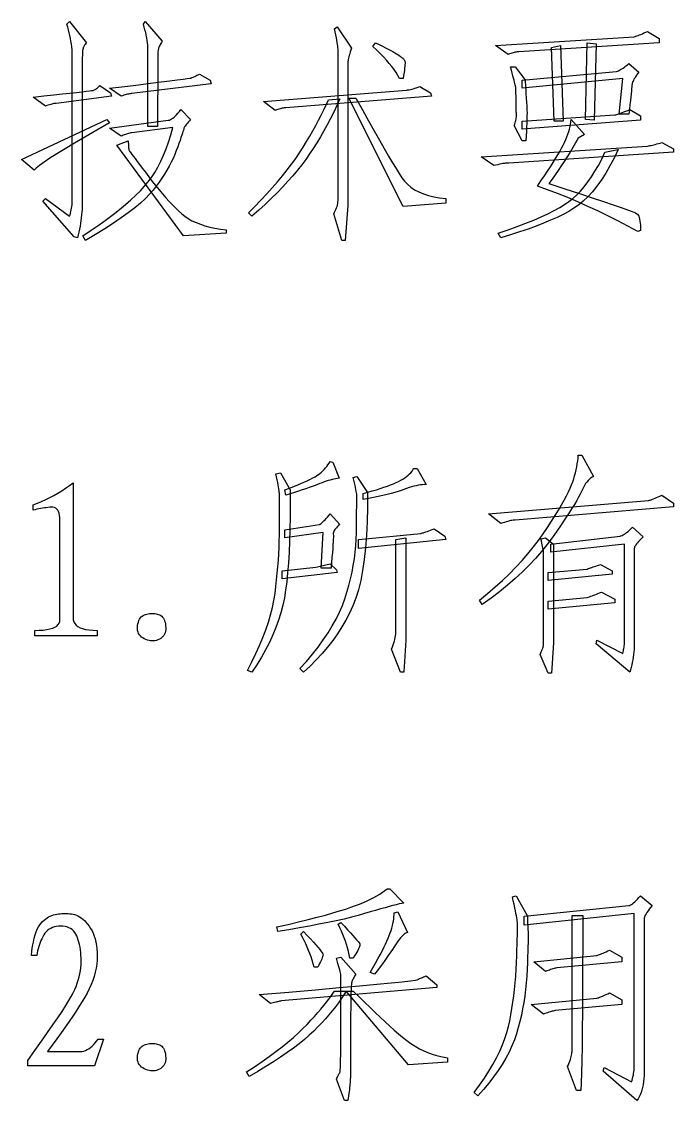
# Model space of a CAD drawing. Extents: x 0 to 420, y 0 to 297.
# Drawn here: x 58.32 to 71.2, y 69.84 to 91.17 of the extents above; entities that cross this region are included whole.
import ezdxf

# ---------------------------------------------------------------- set-up
doc = ezdxf.new("R2010")
doc.units = 0

msp = doc.modelspace()

# ---------------------------------------------------------------- linework, layer by layer
at = {"color": 7, "lineweight": 25}
for points in [[(58.738, 87.617), (58.791, 87.669), (59.266, 87.318), (59.276, 87.35), (59.285, 87.382), (59.293, 87.414), (59.299, 87.447), (59.305, 87.48), (59.31, 87.514), (59.314, 87.548), (59.316, 87.582), (59.318, 87.617), (59.318, 87.652), (59.318, 90.552), (59.314, 90.608), (59.309, 90.665), (59.302, 90.721), (59.293, 90.777), (59.283, 90.833), (59.272, 90.89), (59.259, 90.946), (59.245, 91.002), (59.23, 91.058), (59.213, 91.115), (59.266, 91.167), (59.6, 90.745), (59.586, 90.731), (59.574, 90.716), (59.563, 90.701), (59.553, 90.685), (59.545, 90.669), (59.537, 90.652), (59.531, 90.634), (59.527, 90.616), (59.523, 90.598), (59.521, 90.578), (59.519, 90.53), (59.517, 90.423), (59.516, 90.257), (59.515, 90.033), (59.514, 89.75), (59.513, 89.409), (59.513, 89.009), (59.512, 88.551), (59.512, 88.034), (59.512, 87.458), (59.508, 87.402), (59.503, 87.346), (59.497, 87.29), (59.489, 87.233), (59.481, 87.177), (59.472, 87.121), (59.461, 87.065), (59.45, 87.008), (59.437, 86.952), (59.424, 86.896), (59.354, 86.913)], [(60.813, 89.093), (60.813, 90.605), (60.812, 90.651), (60.809, 90.698), (60.805, 90.747), (60.799, 90.796), (60.791, 90.847), (60.781, 90.898), (60.77, 90.951), (60.756, 91.004), (60.741, 91.059), (60.725, 91.115), (60.76, 91.167), (61.094, 90.781), (61.08, 90.757), (61.068, 90.734), (61.057, 90.712), (61.047, 90.692), (61.039, 90.673), (61.032, 90.655), (61.026, 90.639), (61.021, 90.623), (61.017, 90.609), (61.015, 90.596), (61.013, 90.57), (61.012, 90.516), (61.01, 90.435), (61.009, 90.326), (61.008, 90.19), (61.007, 90.025), (61.007, 89.834), (61.006, 89.614), (61.006, 89.368), (61.006, 89.093)], [(64.574, 89.163), (64.574, 89.421), (64.574, 89.654), (64.574, 89.862), (64.574, 90.044), (64.574, 90.201), (64.574, 90.332), (64.574, 90.438), (64.574, 90.519), (64.574, 90.575), (64.574, 90.605), (64.574, 90.625), (64.571, 90.65), (64.568, 90.68), (64.563, 90.715), (64.557, 90.754), (64.549, 90.799), (64.54, 90.848), (64.529, 90.903), (64.517, 90.962), (64.504, 91.027), (64.557, 91.062), (64.838, 90.64), (64.825, 90.602), (64.813, 90.567), (64.802, 90.533), (64.793, 90.501), (64.785, 90.471), (64.779, 90.443), (64.774, 90.417), (64.77, 90.393), (64.768, 90.37), (64.768, 90.35), (64.768, 90.304), (64.768, 90.206), (64.768, 90.055), (64.768, 89.852), (64.768, 89.596), (64.768, 89.288), (64.768, 88.927), (64.768, 88.513), (64.768, 88.047), (64.768, 87.529), (64.715, 86.843), (64.645, 86.843), (64.486, 87.37), (64.503, 87.399), (64.518, 87.427), (64.531, 87.456), (64.543, 87.484), (64.552, 87.513), (64.56, 87.542), (64.566, 87.572), (64.571, 87.601), (64.573, 87.631), (64.574, 87.661), (64.574, 87.702), (64.574, 87.768), (64.574, 87.859), (64.574, 87.973), (64.574, 88.111), (64.574, 88.273), (64.574, 88.46), (64.574, 88.67), (64.574, 88.905)], [(70.428, 90.869), (70.443, 90.873), (70.461, 90.878), (70.481, 90.885), (70.504, 90.894), (70.529, 90.904), (70.556, 90.915), (70.587, 90.928), (70.619, 90.942), (70.654, 90.957), (70.691, 90.974), (70.92, 90.833), (70.92, 90.745), (68.143, 90.57), (68.128, 90.569), (68.112, 90.568), (68.094, 90.565), (68.075, 90.561), (68.055, 90.557), (68.033, 90.551), (68.01, 90.544), (67.985, 90.536), (67.959, 90.527), (67.932, 90.517), (67.686, 90.693)], [(65.26, 90.675), (65.313, 90.745), (65.384, 90.711), (65.449, 90.679), (65.51, 90.649), (65.564, 90.622), (65.614, 90.596), (65.657, 90.573), (65.696, 90.551), (65.729, 90.532), (65.756, 90.514), (65.778, 90.499), (65.797, 90.486), (65.814, 90.473), (65.829, 90.46), (65.843, 90.449), (65.855, 90.438), (65.866, 90.428), (65.875, 90.418), (65.882, 90.409), (65.888, 90.401), (65.893, 90.394), (65.895, 90.384), (65.897, 90.369), (65.897, 90.347), (65.895, 90.321), (65.893, 90.288), (65.888, 90.25), (65.883, 90.207), (65.876, 90.158), (65.867, 90.103), (65.858, 90.042), (65.787, 90.042), (65.757, 90.099), (65.721, 90.158), (65.681, 90.217), (65.635, 90.279), (65.585, 90.341), (65.53, 90.405), (65.47, 90.471), (65.405, 90.537), (65.335, 90.606)], [(68.969, 90.693), (69.022, 89.199), (68.846, 89.199), (68.793, 90.658)], [(69.461, 89.234), (69.496, 90.745), (69.672, 90.728), (69.637, 89.216)], [(68.283, 88.812), (68.213, 88.812), (68.055, 89.111), (68.065, 89.138), (68.073, 89.165), (68.081, 89.19), (68.087, 89.215), (68.092, 89.238), (68.096, 89.26), (68.098, 89.282), (68.1, 89.302), (68.1, 89.321), (68.099, 89.339), (68.097, 89.358), (68.096, 89.379), (68.094, 89.402), (68.093, 89.428), (68.092, 89.456), (68.091, 89.486), (68.091, 89.518), (68.09, 89.553), (68.09, 89.59), (68.09, 89.629), (68.09, 89.668), (68.09, 89.704), (68.089, 89.737), (68.089, 89.767), (68.088, 89.794), (68.087, 89.818), (68.086, 89.839), (68.084, 89.857), (68.083, 89.872), (68.081, 89.884), (68.079, 89.897), (68.074, 89.916), (68.069, 89.941), (68.061, 89.971), (68.053, 90.007), (68.042, 90.049), (68.03, 90.096), (68.016, 90.149), (68.001, 90.207), (67.984, 90.271), (68.072, 90.271), (68.266, 90.025), (68.269, 89.991), (68.272, 89.959), (68.275, 89.93), (68.277, 89.902), (68.279, 89.878), (68.28, 89.855), (68.282, 89.835), (68.283, 89.817), (68.283, 89.801), (68.283, 89.787), (68.283, 89.774), (68.284, 89.757), (68.285, 89.737), (68.286, 89.714), (68.288, 89.689), (68.29, 89.66), (68.292, 89.628), (68.295, 89.593), (68.298, 89.556), (68.301, 89.515), (68.304, 89.47), (68.306, 89.419), (68.307, 89.363), (68.306, 89.301), (68.305, 89.234), (68.303, 89.161), (68.3, 89.082), (68.295, 88.997), (68.29, 88.908)], [(70.076, 90.183), (70.095, 90.188), (70.114, 90.195), (70.135, 90.205), (70.158, 90.217), (70.182, 90.231), (70.207, 90.248), (70.234, 90.268), (70.262, 90.29), (70.291, 90.314), (70.322, 90.341), (70.516, 90.165), (70.492, 90.135), (70.471, 90.105), (70.452, 90.078), (70.436, 90.051), (70.421, 90.027), (70.409, 90.004), (70.399, 89.983), (70.392, 89.963), (70.387, 89.945), (70.384, 89.928), (70.382, 89.908), (70.379, 89.879), (70.375, 89.842), (70.37, 89.796), (70.364, 89.741), (70.358, 89.678), (70.35, 89.606), (70.342, 89.526), (70.332, 89.437), (70.322, 89.339), (70.129, 89.339), (70.199, 90.042), (68.213, 89.849), (68.213, 90.007)], [(60.057, 89.849), (60.358, 89.886), (60.627, 89.919), (60.866, 89.948), (61.073, 89.974), (61.25, 89.996), (61.395, 90.015), (61.509, 90.029), (61.592, 90.04), (61.644, 90.048), (61.665, 90.051), (61.672, 90.054), (61.68, 90.057), (61.691, 90.062), (61.705, 90.068), (61.72, 90.075), (61.738, 90.084), (61.758, 90.094), (61.78, 90.105), (61.805, 90.117), (61.832, 90.13), (62.043, 90.007), (62.061, 89.937), (60.496, 89.744), (60.481, 89.743), (60.465, 89.741), (60.448, 89.739), (60.429, 89.735), (60.408, 89.73), (60.386, 89.725), (60.363, 89.718), (60.339, 89.71), (60.313, 89.701), (60.285, 89.691)], [(58.545, 89.673), (58.759, 89.697), (58.952, 89.718), (59.124, 89.737), (59.273, 89.753), (59.402, 89.768), (59.509, 89.78), (59.595, 89.789), (59.659, 89.797), (59.701, 89.802), (59.723, 89.805), (59.734, 89.808), (59.745, 89.812), (59.758, 89.817), (59.771, 89.825), (59.784, 89.834), (59.799, 89.844), (59.814, 89.856), (59.83, 89.87), (59.846, 89.885), (59.863, 89.902), (60.074, 89.761), (60.092, 89.691), (59.002, 89.55), (58.987, 89.55), (58.971, 89.548), (58.954, 89.545), (58.935, 89.542), (58.914, 89.537), (58.892, 89.531), (58.869, 89.524), (58.845, 89.516), (58.819, 89.507), (58.791, 89.497)], [(66.402, 89.761), (66.42, 89.691), (63.537, 89.462), (63.522, 89.462), (63.506, 89.46), (63.489, 89.458), (63.47, 89.454), (63.449, 89.449), (63.428, 89.443), (63.404, 89.436), (63.38, 89.429), (63.354, 89.42), (63.326, 89.41), (63.098, 89.585), (65.928, 89.814), (65.943, 89.815), (65.961, 89.817), (65.981, 89.82), (66.004, 89.825), (66.029, 89.831), (66.056, 89.839), (66.087, 89.848), (66.119, 89.859), (66.154, 89.871), (66.191, 89.884)], [(64.609, 89.638), (64.549, 89.506), (64.487, 89.376), (64.423, 89.25), (64.358, 89.126), (64.291, 89.005), (64.222, 88.887), (64.152, 88.772), (64.081, 88.659), (64.008, 88.55), (63.933, 88.443), (63.854, 88.337), (63.769, 88.229), (63.678, 88.12), (63.581, 88.01), (63.478, 87.898), (63.368, 87.785), (63.253, 87.67), (63.131, 87.554), (63.003, 87.437), (62.869, 87.318), (62.799, 87.388), (62.926, 87.514), (63.047, 87.638), (63.163, 87.761), (63.273, 87.882), (63.377, 88.001), (63.475, 88.119), (63.567, 88.235), (63.654, 88.35), (63.735, 88.463), (63.81, 88.575), (63.88, 88.685), (63.948, 88.794), (64.012, 88.901), (64.074, 89.008), (64.133, 89.113), (64.188, 89.217), (64.241, 89.32), (64.291, 89.421), (64.337, 89.521), (64.381, 89.62)], [(66.701, 87.669), (66.701, 87.581), (65.858, 87.511), (64.785, 89.656), (64.926, 89.656), (65.055, 89.422), (65.176, 89.205), (65.288, 89.005), (65.391, 88.822), (65.486, 88.656), (65.572, 88.507), (65.65, 88.375), (65.719, 88.261), (65.779, 88.163), (65.831, 88.082), (65.883, 88.013), (65.942, 87.951), (66.009, 87.894), (66.084, 87.843), (66.167, 87.799), (66.258, 87.761), (66.357, 87.729), (66.464, 87.703), (66.579, 87.683)], [(61.375, 88.619), (61.345, 88.541), (61.312, 88.463), (61.275, 88.386), (61.234, 88.308), (61.191, 88.23), (61.143, 88.151), (61.092, 88.073), (61.038, 87.994), (60.98, 87.915), (60.918, 87.836), (60.848, 87.755), (60.763, 87.67), (60.665, 87.581), (60.552, 87.488), (60.426, 87.39), (60.285, 87.289), (60.131, 87.184), (59.962, 87.074), (59.779, 86.961), (59.582, 86.843), (59.529, 86.931), (59.693, 87.042), (59.848, 87.15), (59.993, 87.255), (60.128, 87.357), (60.254, 87.456), (60.371, 87.552), (60.478, 87.645), (60.576, 87.735), (60.664, 87.822), (60.742, 87.907), (60.814, 87.993), (60.883, 88.086), (60.948, 88.185), (61.009, 88.292), (61.067, 88.405), (61.122, 88.526), (61.173, 88.653), (61.22, 88.787), (61.264, 88.928), (61.305, 89.076), (60.496, 88.97), (60.475, 88.966), (60.454, 88.962), (60.433, 88.956), (60.412, 88.95), (60.391, 88.944), (60.37, 88.936), (60.349, 88.928), (60.327, 88.919), (60.306, 88.91), (60.285, 88.9), (60.057, 89.058), (61.217, 89.216), (61.238, 89.221), (61.26, 89.23), (61.283, 89.243), (61.307, 89.258), (61.331, 89.278), (61.356, 89.301), (61.382, 89.327), (61.408, 89.357), (61.435, 89.39), (61.463, 89.427), (61.656, 89.234), (61.633, 89.207), (61.612, 89.181), (61.593, 89.158), (61.576, 89.137), (61.562, 89.117), (61.55, 89.1), (61.54, 89.084), (61.533, 89.071), (61.527, 89.059), (61.525, 89.049), (61.521, 89.037), (61.516, 89.018), (61.507, 88.992), (61.496, 88.959), (61.483, 88.92), (61.466, 88.873), (61.448, 88.82), (61.426, 88.759), (61.402, 88.692)], [(70.34, 89.427), (70.551, 89.304), (70.551, 89.216), (68.213, 89.04), (68.213, 89.199), (70.041, 89.322), (70.06, 89.326), (70.081, 89.331), (70.105, 89.339), (70.131, 89.347), (70.16, 89.357), (70.191, 89.368), (70.224, 89.381), (70.26, 89.395), (70.299, 89.41)], [(58.563, 88.232), (58.316, 88.443), (60.004, 89.234), (60.057, 89.163), (59.801, 89.018), (59.569, 88.884), (59.361, 88.762), (59.176, 88.652), (59.015, 88.553), (58.878, 88.465), (58.764, 88.389), (58.673, 88.325), (58.606, 88.273)], [(68.74, 87.968), (69.058, 87.864), (69.344, 87.77), (69.598, 87.685), (69.82, 87.611), (70.01, 87.546), (70.168, 87.491), (70.294, 87.446), (70.388, 87.411), (70.451, 87.386), (70.481, 87.37), (70.494, 87.358), (70.506, 87.34), (70.516, 87.318), (70.526, 87.292), (70.533, 87.261), (70.54, 87.225), (70.545, 87.185), (70.548, 87.14), (70.55, 87.09), (70.551, 87.036), (70.498, 87.019), (70.301, 87.126), (70.104, 87.229), (69.906, 87.328), (69.708, 87.424), (69.509, 87.515), (69.311, 87.603), (69.111, 87.687), (68.912, 87.767), (68.712, 87.843), (68.512, 87.915), (68.583, 88.018), (68.65, 88.116), (68.713, 88.21), (68.771, 88.298), (68.824, 88.381), (68.873, 88.46), (68.917, 88.533), (68.956, 88.602), (68.991, 88.665), (69.022, 88.724), (69.048, 88.78), (69.073, 88.834), (69.095, 88.888), (69.114, 88.941), (69.131, 88.992), (69.146, 89.042), (69.158, 89.092), (69.168, 89.14), (69.175, 89.188), (69.18, 89.234), (69.443, 88.935), (69.32, 88.865), (69.267, 88.77), (69.213, 88.677), (69.157, 88.585), (69.101, 88.493), (69.044, 88.403), (68.985, 88.314), (68.925, 88.226), (68.865, 88.139), (68.803, 88.053)], [(62.359, 87.054), (62.359, 86.984), (61.516, 86.931), (60.197, 88.724), (60.426, 88.812), (60.426, 88.778), (60.427, 88.747), (60.428, 88.719), (60.43, 88.694), (60.432, 88.671), (60.435, 88.652), (60.439, 88.635), (60.443, 88.621), (60.447, 88.609), (60.452, 88.601), (60.461, 88.59), (60.476, 88.57), (60.497, 88.541), (60.525, 88.504), (60.56, 88.458), (60.601, 88.404), (60.648, 88.341), (60.703, 88.269), (60.763, 88.189), (60.83, 88.1), (60.9, 88.009), (60.969, 87.922), (61.036, 87.839), (61.103, 87.76), (61.169, 87.685), (61.233, 87.614), (61.297, 87.547), (61.359, 87.484), (61.42, 87.425), (61.481, 87.37), (61.543, 87.32), (61.611, 87.273), (61.685, 87.231), (61.765, 87.193), (61.85, 87.16), (61.94, 87.13), (62.037, 87.105), (62.139, 87.084), (62.246, 87.067)], [(70.973, 88.777), (71.201, 88.654), (71.201, 88.583), (67.949, 88.372), (67.931, 88.372), (67.909, 88.37), (67.885, 88.368), (67.859, 88.364), (67.831, 88.359), (67.8, 88.353), (67.766, 88.347), (67.73, 88.339), (67.691, 88.33), (67.65, 88.32), (67.404, 88.495), (70.691, 88.706), (70.713, 88.71), (70.736, 88.715), (70.761, 88.72), (70.787, 88.726), (70.815, 88.733), (70.843, 88.74), (70.874, 88.748), (70.905, 88.757), (70.938, 88.767)], [(69.233, 87.476), (69.133, 87.416), (69.023, 87.357), (68.903, 87.298), (68.774, 87.24), (68.635, 87.182), (68.486, 87.124), (68.327, 87.066), (68.158, 87.009), (67.98, 86.952), (67.791, 86.896), (67.738, 86.984), (67.933, 87.05), (68.115, 87.116), (68.285, 87.18), (68.443, 87.244), (68.589, 87.307), (68.722, 87.369), (68.844, 87.43), (68.953, 87.49), (69.051, 87.549), (69.136, 87.608), (69.214, 87.67), (69.291, 87.74), (69.366, 87.817), (69.44, 87.903), (69.512, 87.997), (69.582, 88.098), (69.651, 88.208), (69.718, 88.325), (69.784, 88.45), (69.848, 88.583), (70.111, 88.636), (70.03, 88.469), (69.947, 88.314), (69.863, 88.17), (69.777, 88.037), (69.69, 87.915), (69.601, 87.805), (69.511, 87.706), (69.42, 87.618), (69.327, 87.541)], [(67.369, 79.732), (67.527, 79.862), (67.678, 79.992), (67.822, 80.123), (67.958, 80.254), (68.088, 80.384), (68.21, 80.515), (68.325, 80.647), (68.432, 80.778), (68.533, 80.91), (68.626, 81.041), (68.712, 81.17), (68.792, 81.291), (68.865, 81.405), (68.931, 81.512), (68.991, 81.613), (69.044, 81.706), (69.09, 81.792), (69.13, 81.871), (69.162, 81.943), (69.189, 82.008), (69.21, 82.069), (69.23, 82.13), (69.248, 82.19), (69.265, 82.25), (69.279, 82.309), (69.291, 82.368), (69.301, 82.426), (69.31, 82.483), (69.316, 82.541), (69.32, 82.597), (69.391, 82.597), (69.619, 82.175), (69.592, 82.16), (69.565, 82.141), (69.539, 82.119), (69.514, 82.094), (69.49, 82.065), (69.466, 82.034), (69.444, 81.999), (69.422, 81.961), (69.402, 81.92), (69.382, 81.876), (69.359, 81.826), (69.328, 81.767), (69.289, 81.698), (69.243, 81.62), (69.189, 81.534), (69.127, 81.438), (69.057, 81.332), (68.98, 81.218), (68.895, 81.095), (68.802, 80.962), (68.701, 80.826), (68.592, 80.69), (68.475, 80.556), (68.349, 80.422), (68.215, 80.29), (68.073, 80.159), (67.923, 80.028), (67.764, 79.899), (67.597, 79.771), (67.422, 79.644)], [(64.152, 82.193), (64.184, 82.215), (64.214, 82.238), (64.243, 82.262), (64.271, 82.288), (64.297, 82.316), (64.323, 82.345), (64.348, 82.375), (64.372, 82.406), (64.394, 82.44), (64.416, 82.474), (64.469, 82.456), (64.592, 82.14), (64.56, 82.136), (64.526, 82.13), (64.491, 82.123), (64.455, 82.115), (64.418, 82.105), (64.38, 82.094), (64.34, 82.081), (64.299, 82.067), (64.257, 82.051), (64.214, 82.035), (64.168, 82.016), (64.117, 81.997), (64.061, 81.977), (64, 81.956), (63.935, 81.933), (63.865, 81.91), (63.79, 81.886), (63.711, 81.86), (63.626, 81.834), (63.537, 81.806), (63.52, 81.911), (63.611, 81.946), (63.697, 81.979), (63.776, 82.011), (63.849, 82.041), (63.915, 82.07), (63.975, 82.097), (64.029, 82.123), (64.076, 82.148), (64.118, 82.171)], [(65.066, 81.718), (65.066, 81.841), (65.159, 81.866), (65.246, 81.89), (65.329, 81.914), (65.407, 81.938), (65.48, 81.962), (65.547, 81.986), (65.61, 82.009), (65.668, 82.032), (65.721, 82.056), (65.77, 82.078), (65.814, 82.102), (65.855, 82.125), (65.892, 82.149), (65.927, 82.174), (65.959, 82.199), (65.987, 82.225), (66.012, 82.251), (66.034, 82.278), (66.053, 82.305), (66.068, 82.333), (66.139, 82.333), (66.315, 82.017), (66.279, 82.016), (66.241, 82.013), (66.201, 82.008), (66.16, 82.001), (66.117, 81.993), (66.072, 81.982), (66.025, 81.97), (65.977, 81.955), (65.927, 81.939), (65.875, 81.92), (65.82, 81.901), (65.758, 81.881), (65.692, 81.861), (65.619, 81.842), (65.541, 81.821), (65.457, 81.801), (65.368, 81.781), (65.273, 81.76), (65.173, 81.739)], [(63.625, 81.911), (63.627, 81.637), (63.626, 81.376), (63.622, 81.129), (63.615, 80.895), (63.605, 80.674), (63.592, 80.468), (63.576, 80.274), (63.558, 80.095), (63.536, 79.928), (63.511, 79.776), (63.481, 79.63), (63.443, 79.484), (63.398, 79.337), (63.345, 79.191), (63.285, 79.044), (63.217, 78.897), (63.141, 78.75), (63.058, 78.603), (62.967, 78.456), (62.869, 78.308), (62.781, 78.343), (62.869, 78.51), (62.949, 78.674), (63.022, 78.834), (63.088, 78.991), (63.146, 79.145), (63.197, 79.296), (63.24, 79.443), (63.276, 79.586), (63.305, 79.727), (63.326, 79.864), (63.343, 79.998), (63.358, 80.131), (63.371, 80.263), (63.383, 80.392), (63.392, 80.521), (63.4, 80.647), (63.406, 80.772), (63.411, 80.896), (63.413, 81.018), (63.414, 81.138), (63.414, 81.252), (63.414, 81.357), (63.414, 81.451), (63.414, 81.535), (63.414, 81.608), (63.414, 81.672), (63.414, 81.725), (63.414, 81.768), (63.414, 81.801), (63.414, 81.824), (63.413, 81.843), (63.411, 81.868), (63.408, 81.897), (63.403, 81.93), (63.397, 81.969), (63.389, 82.011), (63.38, 82.059), (63.369, 82.11), (63.357, 82.167), (63.344, 82.228), (63.432, 82.245)], [(64.706, 79.758), (64.748, 79.89), (64.786, 80.021), (64.819, 80.153), (64.848, 80.284), (64.873, 80.415), (64.894, 80.546), (64.91, 80.677), (64.923, 80.807), (64.931, 80.938), (64.935, 81.068), (64.936, 81.192), (64.938, 81.305), (64.939, 81.406), (64.94, 81.495), (64.941, 81.573), (64.942, 81.639), (64.943, 81.694), (64.943, 81.737), (64.943, 81.769), (64.943, 81.788), (64.943, 81.805), (64.941, 81.826), (64.937, 81.851), (64.932, 81.881), (64.926, 81.916), (64.918, 81.955), (64.909, 81.999), (64.898, 82.047), (64.886, 82.1), (64.873, 82.158), (64.943, 82.175), (65.154, 81.859), (65.155, 81.561), (65.148, 81.28), (65.136, 81.015), (65.116, 80.766), (65.091, 80.534), (65.058, 80.318), (65.02, 80.118), (64.974, 79.935), (64.923, 79.768), (64.864, 79.618), (64.799, 79.476), (64.727, 79.337), (64.647, 79.201), (64.561, 79.066), (64.467, 78.934), (64.365, 78.804), (64.257, 78.677), (64.142, 78.552), (64.019, 78.429), (63.889, 78.308), (63.818, 78.378), (63.948, 78.522), (64.068, 78.664), (64.179, 78.805), (64.281, 78.945), (64.374, 79.084), (64.459, 79.221), (64.534, 79.357), (64.6, 79.492), (64.658, 79.626)], [(59.072, 81.314), (59.071, 81.364), (59.066, 81.408), (59.057, 81.448), (59.046, 81.481), (59.031, 81.509), (59.012, 81.532), (58.991, 81.549), (58.965, 81.561), (58.937, 81.568), (58.905, 81.569), (58.872, 81.567), (58.838, 81.563), (58.803, 81.559), (58.768, 81.555), (58.732, 81.549), (58.695, 81.542), (58.659, 81.535), (58.621, 81.527), (58.583, 81.517), (58.545, 81.507), (58.545, 81.613), (58.629, 81.646), (58.712, 81.681), (58.793, 81.719), (58.874, 81.759), (58.954, 81.802), (59.032, 81.847), (59.11, 81.894), (59.186, 81.945), (59.262, 81.997), (59.336, 82.052), (59.336, 79.345), (59.347, 79.305), (59.366, 79.269), (59.394, 79.238), (59.429, 79.21), (59.472, 79.187), (59.524, 79.168), (59.583, 79.153), (59.651, 79.143), (59.727, 79.136), (59.811, 79.134), (59.811, 79.029), (58.58, 79.029), (58.58, 79.134), (58.667, 79.136), (58.746, 79.141), (58.816, 79.15), (58.878, 79.162), (58.932, 79.178), (58.977, 79.197), (59.013, 79.22), (59.041, 79.247), (59.061, 79.277), (59.072, 79.31)], [(67.791, 81.244), (67.545, 81.437), (70.709, 81.701), (70.724, 81.705), (70.742, 81.71), (70.762, 81.717), (70.785, 81.726), (70.81, 81.736), (70.838, 81.747), (70.868, 81.76), (70.9, 81.774), (70.935, 81.789), (70.973, 81.806), (71.201, 81.648), (71.201, 81.577), (68.072, 81.314), (68.054, 81.313), (68.033, 81.311), (68.01, 81.308), (67.985, 81.303), (67.958, 81.296), (67.929, 81.289), (67.898, 81.279), (67.864, 81.269), (67.829, 81.257)], [(63.52, 81.12), (64.205, 81.226), (64.22, 81.234), (64.236, 81.246), (64.254, 81.26), (64.273, 81.277), (64.293, 81.296), (64.315, 81.319), (64.338, 81.344), (64.363, 81.372), (64.389, 81.403), (64.416, 81.437), (64.609, 81.226), (64.583, 81.205), (64.559, 81.184), (64.539, 81.164), (64.521, 81.144), (64.506, 81.125), (64.495, 81.106), (64.486, 81.087), (64.48, 81.068), (64.477, 81.05), (64.478, 81.033), (64.479, 81.01), (64.479, 80.978), (64.477, 80.936), (64.475, 80.884), (64.471, 80.822), (64.466, 80.75), (64.46, 80.668), (64.452, 80.577), (64.444, 80.476), (64.434, 80.365), (64.24, 80.365), (64.275, 81.068), (63.52, 80.962)], [(64.979, 80.751), (64.979, 80.927), (66.209, 81.05), (66.224, 81.054), (66.242, 81.059), (66.262, 81.065), (66.285, 81.073), (66.31, 81.081), (66.338, 81.09), (66.368, 81.101), (66.4, 81.112), (66.435, 81.125), (66.473, 81.138), (66.684, 80.997), (66.701, 80.927)], [(70.199, 78.677), (70.206, 78.702), (70.212, 78.727), (70.217, 78.753), (70.222, 78.778), (70.226, 78.805), (70.229, 78.831), (70.231, 78.858), (70.233, 78.885), (70.234, 78.913), (70.234, 78.941), (70.234, 80.839), (68.775, 80.681), (68.775, 80.839), (70.147, 80.997), (70.165, 81.002), (70.185, 81.01), (70.206, 81.021), (70.228, 81.034), (70.252, 81.05), (70.277, 81.069), (70.304, 81.091), (70.332, 81.116), (70.362, 81.143), (70.393, 81.173), (70.604, 80.98), (70.57, 80.949), (70.54, 80.92), (70.514, 80.893), (70.491, 80.867), (70.472, 80.844), (70.456, 80.822), (70.444, 80.801), (70.435, 80.783), (70.43, 80.766), (70.428, 80.751), (70.428, 80.719), (70.428, 80.651), (70.428, 80.548), (70.428, 80.408), (70.428, 80.233), (70.428, 80.021), (70.428, 79.774), (70.428, 79.491), (70.428, 79.172), (70.428, 78.818), (70.424, 78.762), (70.419, 78.707), (70.413, 78.654), (70.405, 78.601), (70.397, 78.55), (70.388, 78.499), (70.377, 78.45), (70.366, 78.401), (70.353, 78.354), (70.34, 78.308), (69.672, 78.87), (69.69, 78.941)], [(65.91, 80.962), (65.91, 78.941), (65.875, 78.308), (65.805, 78.308), (65.629, 78.765), (65.646, 78.806), (65.661, 78.847), (65.674, 78.885), (65.685, 78.923), (65.695, 78.958), (65.703, 78.993), (65.709, 79.026), (65.713, 79.058), (65.716, 79.088), (65.717, 79.117), (65.717, 79.16), (65.717, 79.234), (65.717, 79.339), (65.717, 79.474), (65.717, 79.64), (65.717, 79.836), (65.717, 80.063), (65.717, 80.32), (65.717, 80.608), (65.717, 80.927)], [(68.635, 79.767), (68.635, 79.928), (68.635, 80.073), (68.635, 80.202), (68.635, 80.315), (68.635, 80.413), (68.635, 80.495), (68.635, 80.561), (68.635, 80.611), (68.635, 80.645), (68.635, 80.663), (68.634, 80.676), (68.633, 80.692), (68.63, 80.711), (68.626, 80.734), (68.622, 80.76), (68.616, 80.79), (68.609, 80.823), (68.601, 80.86), (68.592, 80.901), (68.582, 80.945), (68.67, 80.962), (68.828, 80.839), (68.828, 78.888), (68.793, 78.29), (68.723, 78.29), (68.565, 78.66), (68.578, 78.687), (68.59, 78.713), (68.6, 78.737), (68.61, 78.759), (68.617, 78.78), (68.624, 78.8), (68.629, 78.818), (68.632, 78.834), (68.634, 78.849), (68.635, 78.862), (68.635, 78.882), (68.635, 78.918), (68.635, 78.969), (68.635, 79.036), (68.635, 79.119), (68.635, 79.217), (68.635, 79.331), (68.635, 79.461), (68.635, 79.606)], [(63.467, 80.312), (64.135, 80.382), (64.163, 80.389), (64.191, 80.396), (64.219, 80.403), (64.247, 80.41), (64.275, 80.417), (64.304, 80.424), (64.332, 80.431), (64.36, 80.438), (64.388, 80.445), (64.416, 80.452), (64.539, 80.329), (64.557, 80.277), (63.467, 80.154)], [(68.723, 80.277), (69.496, 80.347), (69.518, 80.354), (69.54, 80.362), (69.564, 80.37), (69.589, 80.378), (69.615, 80.387), (69.642, 80.396), (69.67, 80.405), (69.699, 80.415), (69.729, 80.425), (69.76, 80.435), (69.988, 80.312), (69.988, 80.242), (68.723, 80.119)], [(68.723, 79.714), (69.496, 79.785), (69.518, 79.792), (69.541, 79.8), (69.566, 79.809), (69.592, 79.818), (69.619, 79.828), (69.648, 79.839), (69.678, 79.851), (69.71, 79.863), (69.743, 79.876), (69.777, 79.89), (70.041, 79.749), (70.041, 79.679), (68.723, 79.556)], [(61.041, 78.958), (61.013, 78.946), (60.984, 78.936), (60.955, 78.93), (60.926, 78.926), (60.896, 78.925), (60.866, 78.928), (60.836, 78.933), (60.805, 78.941), (60.774, 78.953), (60.742, 78.967), (60.712, 78.984), (60.686, 79.003), (60.664, 79.024), (60.645, 79.047), (60.63, 79.073), (60.619, 79.1), (60.611, 79.13), (60.607, 79.161), (60.607, 79.195), (60.61, 79.231), (60.617, 79.266), (60.625, 79.299), (60.636, 79.328), (60.648, 79.355), (60.663, 79.378), (60.68, 79.399), (60.699, 79.416), (60.72, 79.431), (60.743, 79.442), (60.769, 79.451), (60.795, 79.457), (60.821, 79.462), (60.847, 79.465), (60.873, 79.467), (60.898, 79.468), (60.924, 79.467), (60.949, 79.465), (60.974, 79.462), (60.999, 79.457), (61.024, 79.451), (61.047, 79.442), (61.069, 79.43), (61.088, 79.415), (61.105, 79.397), (61.12, 79.376), (61.133, 79.351), (61.144, 79.324), (61.153, 79.293), (61.16, 79.259), (61.164, 79.222), (61.166, 79.185), (61.165, 79.15), (61.16, 79.117), (61.153, 79.087), (61.142, 79.059), (61.128, 79.034), (61.111, 79.012), (61.091, 78.991), (61.068, 78.974)], [(65.875, 73.745), (65.832, 73.737), (65.782, 73.726), (65.723, 73.712), (65.657, 73.695), (65.583, 73.675), (65.501, 73.653), (65.411, 73.627), (65.313, 73.599), (65.207, 73.568), (65.093, 73.535), (64.97, 73.499), (64.836, 73.464), (64.691, 73.429), (64.536, 73.394), (64.37, 73.359), (64.193, 73.324), (64.006, 73.288), (63.808, 73.253), (63.599, 73.218), (63.379, 73.183), (63.361, 73.271), (63.583, 73.323), (63.789, 73.372), (63.981, 73.42), (64.159, 73.465), (64.322, 73.508), (64.47, 73.549), (64.604, 73.588), (64.723, 73.625), (64.827, 73.66), (64.917, 73.693), (64.998, 73.725), (65.074, 73.757), (65.147, 73.789), (65.215, 73.822), (65.28, 73.855), (65.34, 73.889), (65.396, 73.923), (65.449, 73.957), (65.497, 73.992), (65.541, 74.027), (65.594, 74.027)], [(68.327, 73.192), (68.329, 73.17), (68.329, 73.136), (68.329, 73.091), (68.329, 73.033), (68.327, 72.963), (68.325, 72.882), (68.322, 72.788), (68.319, 72.683), (68.315, 72.565), (68.31, 72.436), (68.303, 72.301), (68.293, 72.168), (68.28, 72.037), (68.263, 71.907), (68.244, 71.779), (68.221, 71.652), (68.195, 71.527), (68.166, 71.404), (68.134, 71.282), (68.099, 71.161), (68.058, 71.042), (68.009, 70.921), (67.952, 70.8), (67.888, 70.678), (67.815, 70.555), (67.735, 70.432), (67.647, 70.308), (67.55, 70.183), (67.446, 70.057), (67.334, 69.931), (67.264, 70.001), (67.369, 70.144), (67.465, 70.284), (67.554, 70.421), (67.634, 70.555), (67.705, 70.687), (67.769, 70.816), (67.824, 70.941), (67.871, 71.064), (67.91, 71.185), (67.941, 71.302), (67.966, 71.419), (67.989, 71.538), (68.01, 71.66), (68.029, 71.783), (68.046, 71.909), (68.061, 72.036), (68.073, 72.166), (68.084, 72.298), (68.092, 72.432), (68.099, 72.568), (68.104, 72.699), (68.108, 72.819), (68.111, 72.927), (68.114, 73.023), (68.116, 73.108), (68.118, 73.182), (68.118, 73.243), (68.118, 73.293), (68.118, 73.332), (68.116, 73.359), (68.114, 73.383), (68.11, 73.413), (68.104, 73.449), (68.097, 73.491), (68.088, 73.539), (68.077, 73.593), (68.065, 73.653), (68.052, 73.719), (68.036, 73.791), (68.02, 73.869), (68.09, 73.886), (68.318, 73.482), (68.319, 73.441), (68.319, 73.403), (68.319, 73.367), (68.32, 73.334), (68.321, 73.304), (68.322, 73.276), (68.323, 73.251), (68.324, 73.229), (68.326, 73.209)], [(70.375, 70.212), (70.385, 70.244), (70.394, 70.276), (70.402, 70.309), (70.409, 70.342), (70.415, 70.375), (70.419, 70.408), (70.423, 70.442), (70.426, 70.477), (70.427, 70.511), (70.428, 70.546), (70.428, 73.535), (68.248, 73.306), (68.248, 73.482), (70.322, 73.693), (70.337, 73.698), (70.354, 73.706), (70.372, 73.718), (70.393, 73.732), (70.415, 73.75), (70.438, 73.771), (70.464, 73.795), (70.491, 73.822), (70.52, 73.853), (70.551, 73.886), (70.779, 73.693), (70.749, 73.655), (70.722, 73.621), (70.699, 73.589), (70.678, 73.559), (70.661, 73.532), (70.646, 73.508), (70.635, 73.487), (70.628, 73.468), (70.623, 73.451), (70.621, 73.438), (70.621, 73.396), (70.621, 73.294), (70.621, 73.133), (70.621, 72.912), (70.621, 72.631), (70.621, 72.291), (70.621, 71.892), (70.621, 71.433), (70.621, 70.914), (70.621, 70.335), (70.617, 70.27), (70.61, 70.209), (70.601, 70.151), (70.59, 70.096), (70.577, 70.045), (70.562, 69.998), (70.545, 69.954), (70.526, 69.913), (70.504, 69.877), (70.481, 69.843), (69.813, 70.423), (69.83, 70.494)], [(65.708, 72.919), (65.68, 72.876), (65.649, 72.829), (65.616, 72.778), (65.579, 72.725), (65.539, 72.669), (65.496, 72.609), (65.45, 72.546), (65.402, 72.481), (65.35, 72.411), (65.295, 72.339), (65.207, 72.374), (65.262, 72.467), (65.312, 72.555), (65.359, 72.639), (65.403, 72.719), (65.442, 72.794), (65.478, 72.865), (65.51, 72.931), (65.539, 72.993), (65.564, 73.051), (65.585, 73.104), (65.603, 73.154), (65.62, 73.203), (65.634, 73.251), (65.647, 73.298), (65.658, 73.343), (65.666, 73.388), (65.673, 73.431), (65.678, 73.472), (65.681, 73.513), (65.682, 73.552), (65.752, 73.57), (65.945, 73.165), (65.924, 73.157), (65.902, 73.144), (65.88, 73.128), (65.857, 73.109), (65.833, 73.086), (65.809, 73.06), (65.785, 73.03), (65.76, 72.997), (65.734, 72.96)], [(58.826, 70.81), (59.512, 70.81), (59.547, 70.819), (59.581, 70.831), (59.614, 70.847), (59.647, 70.866), (59.679, 70.889), (59.71, 70.915), (59.741, 70.945), (59.771, 70.979), (59.8, 71.016), (59.828, 71.056), (59.934, 71.056), (59.758, 70.529), (58.44, 70.529), (58.44, 70.634), (58.581, 70.831), (58.712, 71.014), (58.83, 71.183), (58.937, 71.337), (59.033, 71.478), (59.117, 71.604), (59.189, 71.717), (59.25, 71.815), (59.299, 71.9), (59.336, 71.97), (59.366, 72.033), (59.393, 72.096), (59.417, 72.159), (59.437, 72.222), (59.455, 72.284), (59.469, 72.347), (59.48, 72.409), (59.488, 72.471), (59.493, 72.532), (59.494, 72.594), (59.493, 72.654), (59.491, 72.713), (59.486, 72.768), (59.48, 72.822), (59.472, 72.873), (59.463, 72.922), (59.451, 72.969), (59.438, 73.013), (59.423, 73.055), (59.406, 73.095), (59.387, 73.132), (59.366, 73.165), (59.341, 73.194), (59.314, 73.219), (59.283, 73.24), (59.25, 73.257), (59.214, 73.271), (59.176, 73.281), (59.134, 73.287), (59.09, 73.288), (59.045, 73.287), (59.003, 73.281), (58.964, 73.273), (58.927, 73.26), (58.892, 73.244), (58.86, 73.225), (58.83, 73.202), (58.803, 73.176), (58.778, 73.146), (58.756, 73.113), (58.736, 73.077), (58.717, 73.04), (58.699, 73.002), (58.683, 72.964), (58.668, 72.924), (58.655, 72.883), (58.643, 72.841), (58.632, 72.798), (58.623, 72.754), (58.615, 72.708), (58.51, 72.708), (58.521, 72.803), (58.534, 72.892), (58.549, 72.973), (58.566, 73.047), (58.585, 73.115), (58.605, 73.176), (58.627, 73.229), (58.65, 73.276), (58.676, 73.317), (58.703, 73.35), (58.732, 73.379), (58.761, 73.405), (58.79, 73.429), (58.82, 73.45), (58.85, 73.469), (58.881, 73.485), (58.913, 73.499), (58.945, 73.51), (58.978, 73.519), (59.011, 73.526), (59.044, 73.53), (59.077, 73.534), (59.11, 73.537), (59.143, 73.538), (59.176, 73.539), (59.208, 73.538), (59.24, 73.537), (59.272, 73.534), (59.304, 73.53), (59.336, 73.526), (59.368, 73.519), (59.399, 73.508), (59.431, 73.493), (59.463, 73.475), (59.494, 73.453), (59.526, 73.428), (59.558, 73.398), (59.589, 73.365), (59.621, 73.329), (59.652, 73.288), (59.682, 73.244), (59.709, 73.197), (59.733, 73.146), (59.754, 73.092), (59.771, 73.034), (59.785, 72.972), (59.796, 72.907), (59.804, 72.838), (59.809, 72.766), (59.811, 72.691), (59.808, 72.613), (59.801, 72.535), (59.788, 72.456), (59.771, 72.376), (59.749, 72.295), (59.722, 72.214), (59.69, 72.132), (59.653, 72.05), (59.611, 71.966), (59.565, 71.882), (59.513, 71.796), (59.456, 71.704), (59.395, 71.608), (59.328, 71.508), (59.257, 71.403), (59.181, 71.294), (59.099, 71.18), (59.013, 71.061), (58.922, 70.938)], [(64.873, 72.656), (64.803, 72.656), (64.791, 72.722), (64.777, 72.789), (64.76, 72.856), (64.741, 72.923), (64.719, 72.99), (64.695, 73.056), (64.669, 73.123), (64.64, 73.19), (64.608, 73.257), (64.574, 73.324), (64.627, 73.359), (64.697, 73.285), (64.76, 73.218), (64.816, 73.158), (64.865, 73.104), (64.906, 73.058), (64.94, 73.018), (64.967, 72.985), (64.987, 72.959), (65, 72.94), (65.005, 72.928), (65.005, 72.917), (65.003, 72.903), (64.997, 72.885), (64.988, 72.863), (64.976, 72.838), (64.962, 72.809), (64.944, 72.776), (64.923, 72.74), (64.9, 72.699)], [(69.408, 73.499), (69.408, 72.962), (69.407, 72.466), (69.405, 72.014), (69.403, 71.604), (69.4, 71.236), (69.396, 70.911), (69.391, 70.629), (69.386, 70.389), (69.38, 70.191), (69.373, 70.036), (69.285, 70.036), (69.109, 70.511), (69.126, 70.549), (69.141, 70.585), (69.154, 70.619), (69.166, 70.652), (69.175, 70.682), (69.183, 70.711), (69.189, 70.739), (69.194, 70.764), (69.196, 70.788), (69.197, 70.81), (69.197, 70.856), (69.197, 70.951), (69.197, 71.096), (69.197, 71.291), (69.197, 71.535), (69.197, 71.829), (69.197, 72.172), (69.197, 72.565), (69.197, 73.007), (69.197, 73.499)], [(64.17, 72.48), (64.1, 72.48), (64.081, 72.546), (64.061, 72.613), (64.039, 72.679), (64.015, 72.744), (63.99, 72.809), (63.963, 72.874), (63.934, 72.939), (63.903, 73.003), (63.87, 73.067), (63.836, 73.13), (63.889, 73.183), (63.962, 73.106), (64.028, 73.035), (64.086, 72.972), (64.136, 72.916), (64.179, 72.867), (64.214, 72.824), (64.241, 72.789), (64.26, 72.761), (64.272, 72.74), (64.275, 72.726), (64.274, 72.714), (64.271, 72.699), (64.266, 72.682), (64.259, 72.661), (64.249, 72.638), (64.238, 72.612), (64.224, 72.583), (64.208, 72.552), (64.19, 72.517)], [(68.441, 72.585), (69.69, 72.708), (69.705, 72.713), (69.722, 72.718), (69.741, 72.725), (69.763, 72.734), (69.786, 72.744), (69.812, 72.755), (69.84, 72.767), (69.87, 72.781), (69.902, 72.797), (69.936, 72.814), (70.182, 72.673), (70.182, 72.585), (68.899, 72.462), (68.88, 72.458), (68.861, 72.454), (68.841, 72.449), (68.82, 72.443), (68.797, 72.436), (68.774, 72.429), (68.75, 72.42), (68.724, 72.412), (68.698, 72.402), (68.67, 72.392)], [(64.539, 70.265), (64.549, 70.285), (64.559, 70.304), (64.568, 70.321), (64.576, 70.337), (64.583, 70.351), (64.59, 70.363), (64.596, 70.374), (64.601, 70.383), (64.606, 70.391), (64.609, 70.397), (64.613, 70.411), (64.616, 70.443), (64.618, 70.492), (64.621, 70.559), (64.623, 70.643), (64.624, 70.745), (64.625, 70.864), (64.626, 71.002), (64.627, 71.156), (64.627, 71.328), (64.627, 71.501), (64.627, 71.657), (64.627, 71.796), (64.627, 71.919), (64.627, 72.025), (64.627, 72.114), (64.627, 72.187), (64.627, 72.243), (64.627, 72.282), (64.627, 72.304), (64.626, 72.32), (64.624, 72.341), (64.619, 72.365), (64.613, 72.394), (64.605, 72.427), (64.595, 72.464), (64.584, 72.506), (64.571, 72.552), (64.556, 72.601), (64.539, 72.656), (64.627, 72.673), (64.926, 72.339), (64.912, 72.318), (64.9, 72.298), (64.888, 72.279), (64.878, 72.26), (64.869, 72.243), (64.86, 72.225), (64.853, 72.209), (64.847, 72.193), (64.842, 72.178), (64.838, 72.163), (64.835, 72.141), (64.832, 72.103), (64.829, 72.049), (64.827, 71.979), (64.825, 71.893), (64.823, 71.791), (64.822, 71.673), (64.821, 71.539), (64.821, 71.389), (64.82, 71.223), (64.82, 71.056), (64.82, 70.904), (64.82, 70.767), (64.819, 70.645), (64.818, 70.537), (64.817, 70.445), (64.816, 70.367), (64.815, 70.303), (64.813, 70.255), (64.812, 70.221), (64.81, 70.194), (64.807, 70.164), (64.804, 70.132), (64.8, 70.097), (64.796, 70.061), (64.792, 70.022), (64.786, 69.98), (64.781, 69.937), (64.774, 69.891), (64.768, 69.843), (64.697, 69.843)], [(63.01, 71.935), (63.598, 71.985), (64.125, 72.031), (64.591, 72.072), (64.995, 72.108), (65.339, 72.139), (65.621, 72.166), (65.842, 72.188), (66.002, 72.205), (66.101, 72.217), (66.139, 72.225), (66.147, 72.23), (66.157, 72.237), (66.169, 72.243), (66.184, 72.25), (66.2, 72.258), (66.219, 72.266), (66.24, 72.275), (66.263, 72.284), (66.287, 72.294), (66.315, 72.304), (66.525, 72.128), (66.525, 72.076), (63.449, 71.812), (63.435, 71.808), (63.418, 71.804), (63.401, 71.8), (63.382, 71.795), (63.361, 71.79), (63.34, 71.784), (63.316, 71.779), (63.292, 71.772), (63.266, 71.766), (63.238, 71.759)], [(64.091, 71.214), (64.004, 71.132), (63.908, 71.049), (63.803, 70.964), (63.689, 70.877), (63.566, 70.788), (63.434, 70.697), (63.293, 70.605), (63.143, 70.511), (62.984, 70.415), (62.816, 70.318), (62.764, 70.406), (62.921, 70.51), (63.07, 70.612), (63.211, 70.712), (63.343, 70.809), (63.467, 70.904), (63.582, 70.997), (63.689, 71.088), (63.788, 71.176), (63.878, 71.262), (63.959, 71.346), (64.034, 71.427), (64.105, 71.505), (64.171, 71.579), (64.232, 71.65), (64.289, 71.717), (64.341, 71.782), (64.389, 71.843), (64.432, 71.9), (64.47, 71.954), (64.504, 72.005), (64.733, 72.005), (64.685, 71.928), (64.634, 71.85), (64.579, 71.772), (64.52, 71.693), (64.458, 71.614), (64.392, 71.535), (64.322, 71.455), (64.249, 71.375), (64.172, 71.295)], [(65.963, 70.546), (64.733, 72.005), (64.873, 72.005), (64.987, 71.892), (65.098, 71.783), (65.205, 71.679), (65.308, 71.581), (65.407, 71.487), (65.503, 71.398), (65.595, 71.314), (65.683, 71.235), (65.768, 71.16), (65.849, 71.091), (65.929, 71.027), (66.011, 70.968), (66.095, 70.915), (66.181, 70.866), (66.268, 70.823), (66.358, 70.785), (66.45, 70.753), (66.543, 70.726), (66.639, 70.704), (66.736, 70.687), (66.736, 70.599)], [(68.389, 71.742), (69.69, 71.865), (69.705, 71.869), (69.722, 71.874), (69.741, 71.881), (69.763, 71.89), (69.786, 71.9), (69.812, 71.911), (69.84, 71.924), (69.87, 71.938), (69.902, 71.953), (69.936, 71.97), (70.182, 71.829), (70.182, 71.742), (68.863, 71.619), (68.845, 71.615), (68.826, 71.61), (68.806, 71.605), (68.785, 71.599), (68.762, 71.592), (68.739, 71.585), (68.714, 71.577), (68.689, 71.568), (68.662, 71.558), (68.635, 71.548)], [(61.041, 70.458), (61.013, 70.446), (60.984, 70.436), (60.955, 70.43), (60.926, 70.426), (60.896, 70.425), (60.866, 70.428), (60.836, 70.433), (60.805, 70.441), (60.774, 70.453), (60.742, 70.467), (60.712, 70.484), (60.686, 70.503), (60.664, 70.524), (60.645, 70.547), (60.63, 70.573), (60.619, 70.6), (60.611, 70.63), (60.607, 70.661), (60.607, 70.695), (60.61, 70.731), (60.617, 70.766), (60.625, 70.799), (60.636, 70.828), (60.648, 70.855), (60.663, 70.878), (60.68, 70.899), (60.699, 70.916), (60.72, 70.931), (60.743, 70.942), (60.769, 70.951), (60.795, 70.957), (60.821, 70.962), (60.847, 70.965), (60.873, 70.967), (60.898, 70.968), (60.924, 70.967), (60.949, 70.965), (60.974, 70.962), (60.999, 70.957), (61.024, 70.951), (61.047, 70.942), (61.069, 70.93), (61.088, 70.915), (61.105, 70.897), (61.12, 70.876), (61.133, 70.851), (61.144, 70.824), (61.153, 70.793), (61.16, 70.759), (61.164, 70.722), (61.166, 70.685), (61.165, 70.65), (61.16, 70.617), (61.153, 70.587), (61.142, 70.559), (61.128, 70.534), (61.111, 70.512), (61.091, 70.491), (61.068, 70.474)]]:
    msp.add_lwpolyline(points, close=True, dxfattribs=at)

doc.saveas('drawing.dxf')
